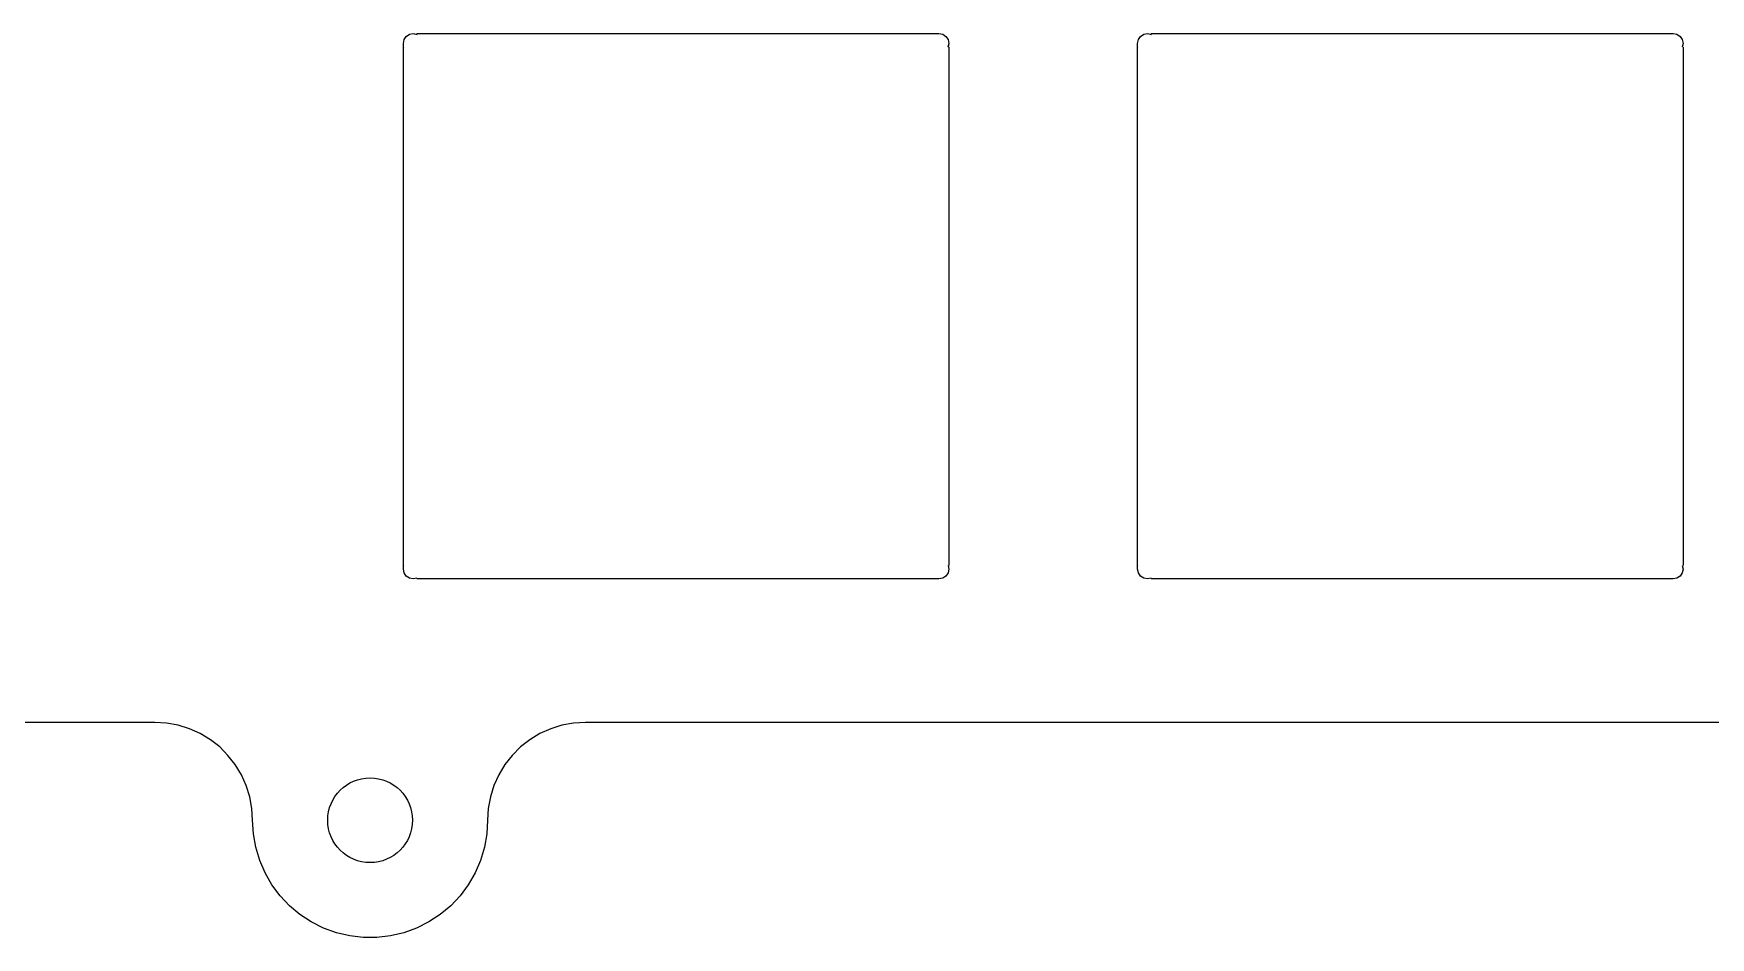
# Model space of a CAD drawing. Extents: x 229 to 416, y -167 to -34.
# Drawn here: x 345.28 to 388.79, y -167.19 to -143.74 of the extents above; entities that cross this region are included whole.
import ezdxf

# ---------------------------------------------------------------- set-up
doc = ezdxf.new("R2010")
doc.units = 0
doc.layers.add('Part__Feature1553', color=7, linetype='CONTINUOUS')

msp = doc.modelspace()

# ---------------------------------------------------------------- linework, layer by layer
at = {"layer": 'Part__Feature1553'}
for p, q in [((354.875, -143.992), (354.894, -143.894)), ((354.875, -143.992, 1.58), (354.894, -143.894, 1.58)), ((354.875, -143.992, 1.58), (354.894, -143.894, 1.58)), ((354.875, -143.992), (354.894, -143.894)), ((354.875, -144.089), (354.875, -143.992)), ((354.875, -144.089, 1.58), (354.875, -143.992, 1.58)), ((354.875, -144.089), (354.875, -143.992)), ((354.875, -144.089, 1.58), (354.875, -143.992, 1.58)), ((354.875, -143.992), (354.875, -143.992, 1.58)), ((354.875, -143.992), (354.875, -143.992, 1.58)), ((354.894, -143.894), (354.949, -143.812)), ((354.894, -143.894, 1.58), (354.949, -143.812, 1.58)), ((354.894, -143.894, 1.58), (354.949, -143.812, 1.58)), ((354.894, -143.894), (354.949, -143.812)), ((354.894, -143.894), (354.894, -143.894, 1.58)), ((354.894, -143.894), (354.894, -143.894, 1.58)), ((354.949, -143.812), (355.032, -143.757)), ((354.949, -143.812, 1.58), (355.032, -143.757, 1.58)), ((354.949, -143.812, 1.58), (355.032, -143.757, 1.58)), ((354.949, -143.812), (355.032, -143.757)), ((354.949, -143.812), (354.949, -143.812, 1.58)), ((354.949, -143.812), (354.949, -143.812, 1.58)), ((355.032, -143.757), (355.129, -143.738)), ((355.032, -143.757, 1.58), (355.129, -143.738, 1.58)), ((355.032, -143.757, 1.58), (355.129, -143.738, 1.58)), ((355.032, -143.757), (355.129, -143.738)), ((355.032, -143.757), (355.032, -143.757, 1.58)), ((355.032, -143.757), (355.032, -143.757, 1.58)), ((355.129, -143.738), (355.226, -143.757)), ((355.129, -143.738, 1.58), (355.231, -143.758, 1.58)), ((355.129, -143.738), (355.129, -143.738, 1.58)), ((355.129, -143.738), (355.129, -143.738, 1.58)), ((355.129, -143.738, 1.58), (355.231, -143.758, 1.58)), ((355.129, -143.738), (355.226, -143.757)), ((355.226, -143.738), (368.674, -143.738)), ((355.226, -143.738), (368.674, -143.738)), ((355.226, -143.757), (355.226, -143.757, 1.58)), ((355.226, -143.757), (355.226, -143.757, 1.58)), ((355.23, -143.738, 1.58), (368.674, -143.738, 1.58)), ((355.23, -143.738, 1.58), (368.674, -143.738, 1.58)), ((368.674, -143.738), (368.771, -143.738)), ((368.674, -143.738, 1.58), (368.771, -143.738, 1.58)), ((368.674, -143.738), (368.771, -143.738)), ((368.674, -143.738, 1.58), (368.771, -143.738, 1.58)), ((368.674, -143.757), (368.674, -143.757, 1.58)), ((368.674, -143.757), (368.674, -143.757, 1.58)), ((368.771, -143.738), (368.868, -143.757)), ((368.771, -143.738, 1.58), (368.868, -143.757, 1.58)), ((368.771, -143.738), (368.771, -143.738, 1.58)), ((368.771, -143.738), (368.771, -143.738, 1.58)), ((368.771, -143.738, 1.58), (368.868, -143.757, 1.58)), ((368.771, -143.738), (368.868, -143.757)), ((368.868, -143.757), (368.951, -143.812)), ((368.868, -143.757, 1.58), (368.951, -143.812, 1.58)), ((368.868, -143.757), (368.868, -143.757, 1.58)), ((368.868, -143.757), (368.868, -143.757, 1.58)), ((368.868, -143.757, 1.58), (368.951, -143.812, 1.58)), ((368.868, -143.757), (368.951, -143.812)), ((368.951, -143.812), (369.006, -143.894)), ((368.951, -143.812, 1.58), (369.006, -143.894, 1.58)), ((368.951, -143.812), (368.951, -143.812, 1.58)), ((368.951, -143.812), (368.951, -143.812, 1.58)), ((368.951, -143.812, 1.58), (369.006, -143.894, 1.58)), ((368.951, -143.812), (369.006, -143.894)), ((369.025, -143.992, 1.58), (369.005, -144.093, 1.58)), ((369.025, -143.992, 1.58), (369.005, -144.093, 1.58)), ((369.006, -143.894), (369.025, -143.992)), ((369.006, -143.894, 1.58), (369.025, -143.992, 1.58)), ((369.006, -143.894), (369.006, -143.894, 1.58)), ((369.006, -143.894), (369.006, -143.894, 1.58)), ((369.006, -143.894, 1.58), (369.025, -143.992, 1.58)), ((369.006, -143.894), (369.025, -143.992)), ((369.025, -143.992), (369.006, -144.089)), ((369.025, -143.992), (369.006, -144.089)), ((369.025, -143.992), (369.025, -143.992, 1.58)), ((369.025, -143.992), (369.025, -143.992, 1.58)), ((373.925, -143.992), (373.944, -143.894)), ((373.925, -143.992, 1.58), (373.944, -143.894, 1.58)), ((373.925, -143.992, 1.58), (373.944, -143.894, 1.58)), ((373.925, -143.992), (373.944, -143.894)), ((373.925, -144.089), (373.925, -143.992)), ((373.925, -144.089, 1.58), (373.925, -143.992, 1.58)), ((373.925, -144.089), (373.925, -143.992)), ((373.925, -144.089, 1.58), (373.925, -143.992, 1.58)), ((373.925, -143.992), (373.925, -143.992, 1.58)), ((373.925, -143.992), (373.925, -143.992, 1.58)), ((373.944, -143.894), (373.999, -143.812)), ((373.944, -143.894, 1.58), (373.999, -143.812, 1.58)), ((373.944, -143.894, 1.58), (373.999, -143.812, 1.58)), ((373.944, -143.894), (373.999, -143.812)), ((373.944, -143.894), (373.944, -143.894, 1.58)), ((373.944, -143.894), (373.944, -143.894, 1.58)), ((373.999, -143.812), (374.082, -143.757)), ((373.999, -143.812, 1.58), (374.082, -143.757, 1.58)), ((373.999, -143.812, 1.58), (374.082, -143.757, 1.58)), ((373.999, -143.812), (374.082, -143.757)), ((373.999, -143.812), (373.999, -143.812, 1.58)), ((373.999, -143.812), (373.999, -143.812, 1.58)), ((374.082, -143.757), (374.179, -143.737)), ((374.082, -143.757, 1.58), (374.179, -143.737, 1.58)), ((374.082, -143.757, 1.58), (374.179, -143.737, 1.58)), ((374.082, -143.757), (374.179, -143.737)), ((374.082, -143.757), (374.082, -143.757, 1.58)), ((374.082, -143.757), (374.082, -143.757, 1.58)), ((374.179, -143.738), (374.276, -143.757)), ((374.179, -143.738, 1.58), (374.281, -143.758, 1.58)), ((374.179, -143.738), (374.179, -143.738, 1.58)), ((374.179, -143.738), (374.179, -143.738, 1.58)), ((374.179, -143.738, 1.58), (374.281, -143.758, 1.58)), ((374.179, -143.738), (374.276, -143.757)), ((374.276, -143.738), (387.724, -143.738)), ((374.276, -143.738), (387.724, -143.738)), ((374.276, -143.757), (374.276, -143.757, 1.58)), ((374.276, -143.757), (374.276, -143.757, 1.58)), ((374.28, -143.738, 1.58), (387.724, -143.738, 1.58)), ((374.28, -143.738, 1.58), (387.724, -143.738, 1.58)), ((387.724, -143.738), (387.821, -143.738)), ((387.724, -143.738, 1.58), (387.821, -143.738, 1.58)), ((387.724, -143.738), (387.821, -143.738)), ((387.724, -143.738, 1.58), (387.821, -143.738, 1.58)), ((387.724, -143.757), (387.724, -143.757, 1.58)), ((387.724, -143.757), (387.724, -143.757, 1.58)), ((387.821, -143.738), (387.918, -143.757)), ((387.821, -143.738, 1.58), (387.918, -143.757, 1.58)), ((387.821, -143.738), (387.821, -143.738, 1.58)), ((387.821, -143.738), (387.821, -143.738, 1.58)), ((387.821, -143.738, 1.58), (387.918, -143.757, 1.58)), ((387.821, -143.738), (387.918, -143.757)), ((387.918, -143.757), (388.001, -143.812)), ((387.918, -143.757, 1.58), (388.001, -143.812, 1.58)), ((387.918, -143.757), (387.918, -143.757, 1.58)), ((387.918, -143.757), (387.918, -143.757, 1.58)), ((387.918, -143.757, 1.58), (388.001, -143.812, 1.58)), ((387.918, -143.757), (388.001, -143.812)), ((388.001, -143.812), (388.056, -143.894)), ((388.001, -143.812, 1.58), (388.056, -143.894, 1.58)), ((388.001, -143.812), (388.001, -143.812, 1.58)), ((388.001, -143.812), (388.001, -143.812, 1.58)), ((388.001, -143.812, 1.58), (388.056, -143.894, 1.58)), ((388.001, -143.812), (388.056, -143.894)), ((388.075, -143.992, 1.58), (388.055, -144.093, 1.58)), ((388.075, -143.992, 1.58), (388.055, -144.093, 1.58)), ((388.056, -143.894), (388.075, -143.992)), ((388.056, -143.894, 1.58), (388.075, -143.992, 1.58)), ((388.056, -143.894), (388.056, -143.894, 1.58)), ((388.056, -143.894), (388.056, -143.894, 1.58)), ((388.056, -143.894, 1.58), (388.075, -143.992, 1.58)), ((388.056, -143.894), (388.075, -143.992)), ((388.075, -143.992), (388.056, -144.089)), ((388.075, -143.992), (388.056, -144.089)), ((388.075, -143.992), (388.075, -143.992, 1.58)), ((388.075, -143.992), (388.075, -143.992, 1.58)), ((354.875, -157.536), (354.875, -144.089)), ((354.875, -157.536, 1.58), (354.875, -144.089, 1.58)), ((354.875, -157.536), (354.875, -144.089)), ((354.875, -157.536, 1.58), (354.875, -144.089, 1.58)), ((354.894, -144.089), (354.894, -144.089, 1.58)), ((354.894, -144.089), (354.894, -144.089, 1.58)), ((369.006, -144.089), (369.006, -144.089, 1.58)), ((369.006, -144.089), (369.006, -144.089, 1.58)), ((369.025, -144.089), (369.025, -157.536)), ((369.025, -144.089), (369.025, -157.536)), ((369.025, -144.093, 1.58), (369.025, -157.536, 1.58)), ((369.025, -144.093, 1.58), (369.025, -157.536, 1.58)), ((373.925, -157.536), (373.925, -144.089)), ((373.925, -157.536, 1.58), (373.925, -144.089, 1.58)), ((373.925, -157.536), (373.925, -144.089)), ((373.925, -157.536, 1.58), (373.925, -144.089, 1.58)), ((373.944, -144.089), (373.944, -144.089, 1.58)), ((373.944, -144.089), (373.944, -144.089, 1.58)), ((388.056, -144.089), (388.056, -144.089, 1.58)), ((388.056, -144.089), (388.056, -144.089, 1.58)), ((388.075, -144.089), (388.075, -157.536)), ((388.075, -144.089), (388.075, -157.536)), ((388.075, -144.093, 1.58), (388.075, -157.536, 1.58)), ((388.075, -144.093, 1.58), (388.075, -157.536, 1.58)), ((354.875, -157.633), (354.875, -157.536)), ((354.875, -157.633, 1.58), (354.875, -157.536, 1.58)), ((354.875, -157.633), (354.875, -157.536)), ((354.875, -157.633, 1.58), (354.875, -157.536, 1.58)), ((354.894, -157.731), (354.875, -157.633)), ((354.894, -157.731, 1.58), (354.875, -157.633, 1.58)), ((354.894, -157.731, 1.58), (354.875, -157.633, 1.58)), ((354.875, -157.633), (354.875, -157.633, 1.58)), ((354.894, -157.731), (354.875, -157.633)), ((354.875, -157.633), (354.875, -157.633, 1.58)), ((354.894, -157.536), (354.894, -157.536, 1.58)), ((354.894, -157.536), (354.894, -157.536, 1.58)), ((354.949, -157.813), (354.894, -157.731)), ((354.949, -157.813, 1.58), (354.894, -157.731, 1.58)), ((354.949, -157.813, 1.58), (354.894, -157.731, 1.58)), ((354.894, -157.731), (354.894, -157.731, 1.58)), ((354.949, -157.813), (354.894, -157.731)), ((354.894, -157.731), (354.894, -157.731, 1.58)), ((355.032, -157.868), (354.949, -157.813)), ((355.032, -157.868, 1.58), (354.949, -157.813, 1.58)), ((355.032, -157.868, 1.58), (354.949, -157.813, 1.58)), ((354.949, -157.813), (354.949, -157.813, 1.58)), ((355.032, -157.868), (354.949, -157.813)), ((354.949, -157.813), (354.949, -157.813, 1.58)), ((355.129, -157.887), (355.032, -157.868)), ((355.129, -157.887, 1.58), (355.032, -157.868, 1.58)), ((355.129, -157.887, 1.58), (355.032, -157.868, 1.58)), ((355.032, -157.868), (355.032, -157.868, 1.58)), ((355.129, -157.887), (355.032, -157.868)), ((355.032, -157.868), (355.032, -157.868, 1.58)), ((355.226, -157.868), (355.129, -157.888)), ((355.226, -157.868, 1.58), (355.129, -157.888, 1.58)), ((355.226, -157.868, 1.58), (355.129, -157.888, 1.58)), ((355.226, -157.868), (355.129, -157.888)), ((355.129, -157.887), (355.129, -157.887, 1.58)), ((355.129, -157.887), (355.129, -157.887, 1.58)), ((355.226, -157.868), (355.226, -157.868, 1.58)), ((355.226, -157.868), (355.226, -157.868, 1.58)), ((368.674, -157.887), (355.226, -157.887)), ((368.674, -157.887, 1.58), (355.226, -157.887, 1.58)), ((368.674, -157.887), (355.226, -157.887)), ((368.674, -157.887, 1.58), (355.226, -157.887, 1.58)), ((368.674, -157.868), (368.674, -157.868, 1.58)), ((368.674, -157.868), (368.674, -157.868, 1.58)), ((368.771, -157.887), (368.674, -157.887)), ((368.771, -157.887, 1.58), (368.674, -157.887, 1.58)), ((368.771, -157.887), (368.674, -157.887)), ((368.771, -157.887, 1.58), (368.674, -157.887, 1.58)), ((368.868, -157.868), (368.771, -157.888)), ((368.868, -157.868, 1.58), (368.771, -157.888, 1.58)), ((368.868, -157.868, 1.58), (368.771, -157.888, 1.58)), ((368.868, -157.868), (368.771, -157.888)), ((368.771, -157.887), (368.771, -157.887, 1.58)), ((368.771, -157.887), (368.771, -157.887, 1.58)), ((368.951, -157.813), (368.868, -157.868)), ((368.951, -157.813, 1.58), (368.868, -157.868, 1.58)), ((368.951, -157.813, 1.58), (368.868, -157.868, 1.58)), ((368.951, -157.813), (368.868, -157.868)), ((368.868, -157.868), (368.868, -157.868, 1.58)), ((368.868, -157.868), (368.868, -157.868, 1.58)), ((369.006, -157.731), (368.951, -157.813)), ((369.006, -157.731, 1.58), (368.951, -157.813, 1.58)), ((369.006, -157.731, 1.58), (368.951, -157.813, 1.58)), ((369.006, -157.731), (368.951, -157.813)), ((368.951, -157.813), (368.951, -157.813, 1.58)), ((368.951, -157.813), (368.951, -157.813, 1.58)), ((369.006, -157.536), (369.025, -157.633)), ((369.006, -157.536, 1.58), (369.025, -157.633, 1.58)), ((369.006, -157.536), (369.006, -157.536, 1.58)), ((369.006, -157.536), (369.006, -157.536, 1.58)), ((369.006, -157.536, 1.58), (369.025, -157.633, 1.58)), ((369.006, -157.536), (369.025, -157.633)), ((369.025, -157.633), (369.006, -157.731)), ((369.025, -157.633, 1.58), (369.006, -157.731, 1.58)), ((369.025, -157.633, 1.58), (369.006, -157.731, 1.58)), ((369.025, -157.633), (369.006, -157.731)), ((369.006, -157.731), (369.006, -157.731, 1.58)), ((369.006, -157.731), (369.006, -157.731, 1.58)), ((369.025, -157.633), (369.025, -157.633, 1.58)), ((369.025, -157.633), (369.025, -157.633, 1.58)), ((373.925, -157.633), (373.925, -157.536)), ((373.925, -157.633, 1.58), (373.925, -157.536, 1.58)), ((373.925, -157.633), (373.925, -157.536)), ((373.925, -157.633, 1.58), (373.925, -157.536, 1.58)), ((373.944, -157.731), (373.925, -157.633)), ((373.944, -157.731, 1.58), (373.925, -157.633, 1.58)), ((373.944, -157.731, 1.58), (373.925, -157.633, 1.58)), ((373.925, -157.633), (373.925, -157.633, 1.58)), ((373.944, -157.731), (373.925, -157.633)), ((373.925, -157.633), (373.925, -157.633, 1.58)), ((373.944, -157.536), (373.944, -157.536, 1.58)), ((373.944, -157.536), (373.944, -157.536, 1.58)), ((373.999, -157.813), (373.944, -157.731)), ((373.999, -157.813, 1.58), (373.944, -157.731, 1.58)), ((373.999, -157.813, 1.58), (373.944, -157.731, 1.58)), ((373.944, -157.731), (373.944, -157.731, 1.58)), ((373.999, -157.813), (373.944, -157.731)), ((373.944, -157.731), (373.944, -157.731, 1.58)), ((374.082, -157.868), (373.999, -157.813)), ((374.082, -157.868, 1.58), (373.999, -157.813, 1.58)), ((374.082, -157.868, 1.58), (373.999, -157.813, 1.58)), ((373.999, -157.813), (373.999, -157.813, 1.58)), ((374.082, -157.868), (373.999, -157.813)), ((373.999, -157.813), (373.999, -157.813, 1.58)), ((374.179, -157.887), (374.082, -157.868)), ((374.179, -157.887, 1.58), (374.082, -157.868, 1.58)), ((374.179, -157.887, 1.58), (374.082, -157.868, 1.58)), ((374.082, -157.868), (374.082, -157.868, 1.58)), ((374.179, -157.887), (374.082, -157.868)), ((374.082, -157.868), (374.082, -157.868, 1.58)), ((374.276, -157.868), (374.179, -157.887)), ((374.276, -157.868, 1.58), (374.179, -157.887, 1.58)), ((374.276, -157.868, 1.58), (374.179, -157.887, 1.58)), ((374.276, -157.868), (374.179, -157.887)), ((374.179, -157.887), (374.179, -157.887, 1.58)), ((374.179, -157.887), (374.179, -157.887, 1.58)), ((374.276, -157.868), (374.276, -157.868, 1.58)), ((374.276, -157.868), (374.276, -157.868, 1.58)), ((387.724, -157.887), (374.276, -157.887)), ((387.72, -157.887, 1.58), (374.276, -157.887, 1.58)), ((387.724, -157.887), (374.276, -157.887)), ((387.72, -157.887, 1.58), (374.276, -157.887, 1.58)), ((387.821, -157.887, 1.58), (387.72, -157.887, 1.58)), ((387.821, -157.887, 1.58), (387.72, -157.887, 1.58)), ((387.724, -157.868), (387.724, -157.868, 1.58)), ((387.724, -157.868), (387.724, -157.868, 1.58)), ((387.821, -157.887), (387.724, -157.887)), ((387.821, -157.887), (387.724, -157.887)), ((387.918, -157.868), (387.821, -157.888)), ((387.918, -157.868, 1.58), (387.821, -157.888, 1.58)), ((387.918, -157.868, 1.58), (387.821, -157.888, 1.58)), ((387.918, -157.868), (387.821, -157.888)), ((387.821, -157.887), (387.821, -157.887, 1.58)), ((387.821, -157.887), (387.821, -157.887, 1.58)), ((388.001, -157.813), (387.918, -157.868)), ((388.001, -157.813, 1.58), (387.918, -157.868, 1.58)), ((388.001, -157.813, 1.58), (387.918, -157.868, 1.58)), ((388.001, -157.813), (387.918, -157.868)), ((387.918, -157.868), (387.918, -157.868, 1.58)), ((387.918, -157.868), (387.918, -157.868, 1.58)), ((388.056, -157.731), (388.001, -157.813)), ((388.056, -157.731, 1.58), (388.001, -157.813, 1.58)), ((388.056, -157.731, 1.58), (388.001, -157.813, 1.58)), ((388.056, -157.731), (388.001, -157.813)), ((388.001, -157.813), (388.001, -157.813, 1.58)), ((388.001, -157.813), (388.001, -157.813, 1.58)), ((388.056, -157.536), (388.075, -157.633)), ((388.056, -157.536, 1.58), (388.075, -157.633, 1.58)), ((388.056, -157.536), (388.056, -157.536, 1.58)), ((388.056, -157.536), (388.056, -157.536, 1.58)), ((388.056, -157.536, 1.58), (388.075, -157.633, 1.58)), ((388.056, -157.536), (388.075, -157.633)), ((388.075, -157.633), (388.056, -157.731)), ((388.075, -157.633, 1.58), (388.056, -157.731, 1.58)), ((388.075, -157.633, 1.58), (388.056, -157.731, 1.58)), ((388.075, -157.633), (388.056, -157.731)), ((388.056, -157.731), (388.056, -157.731, 1.58)), ((388.056, -157.731), (388.056, -157.731, 1.58)), ((388.075, -157.633), (388.075, -157.633, 1.58)), ((388.075, -157.633), (388.075, -157.633, 1.58)), ((348.427, -161.61), (304.036, -161.61)), ((348.427, -161.61, 1.58), (304.036, -161.61, 1.58)), ((348.427, -161.61, 1.58), (304.036, -161.61, 1.58)), ((348.427, -161.61), (304.036, -161.61)), ((348.733, -161.629), (348.427, -161.61)), ((348.733, -161.629, 1.58), (348.427, -161.61, 1.58)), ((348.427, -161.61), (348.427, -161.61, 1.58)), ((348.733, -161.629, 1.58), (348.427, -161.61, 1.58)), ((348.427, -161.61), (348.427, -161.61, 1.58)), ((348.733, -161.629), (348.427, -161.61)), ((349.034, -161.684), (348.733, -161.629)), ((349.034, -161.684, 1.58), (348.733, -161.629, 1.58)), ((348.733, -161.629), (348.733, -161.629, 1.58)), ((349.034, -161.684, 1.58), (348.733, -161.629, 1.58)), ((348.733, -161.629), (348.733, -161.629, 1.58)), ((349.034, -161.684), (348.733, -161.629)), ((349.327, -161.775), (349.034, -161.684)), ((349.327, -161.775, 1.58), (349.034, -161.684, 1.58)), ((349.034, -161.684), (349.034, -161.684, 1.58)), ((349.327, -161.775, 1.58), (349.034, -161.684, 1.58)), ((349.034, -161.684), (349.034, -161.684, 1.58)), ((349.327, -161.775), (349.034, -161.684)), ((349.606, -161.901), (349.327, -161.775)), ((349.606, -161.901, 1.58), (349.327, -161.775, 1.58)), ((349.327, -161.775), (349.327, -161.775, 1.58)), ((349.606, -161.901, 1.58), (349.327, -161.775, 1.58)), ((349.327, -161.775), (349.327, -161.775, 1.58)), ((349.606, -161.901), (349.327, -161.775)), ((358.698, -161.775), (358.419, -161.901)), ((358.698, -161.775, 1.58), (358.419, -161.901, 1.58)), ((358.698, -161.775, 1.58), (358.419, -161.901, 1.58)), ((358.698, -161.775), (358.419, -161.901)), ((358.991, -161.684), (358.698, -161.775)), ((358.991, -161.684, 1.58), (358.698, -161.775, 1.58)), ((358.991, -161.684, 1.58), (358.698, -161.775, 1.58)), ((358.991, -161.684), (358.698, -161.775)), ((358.698, -161.775), (358.698, -161.775, 1.58)), ((358.698, -161.775), (358.698, -161.775, 1.58)), ((359.292, -161.629), (358.991, -161.684)), ((359.292, -161.629, 1.58), (358.991, -161.684, 1.58)), ((359.292, -161.629, 1.58), (358.991, -161.684, 1.58)), ((359.292, -161.629), (358.991, -161.684)), ((358.991, -161.684), (358.991, -161.684, 1.58)), ((358.991, -161.684), (358.991, -161.684, 1.58)), ((359.598, -161.61), (359.292, -161.629)), ((359.598, -161.61, 1.58), (359.292, -161.629, 1.58)), ((359.598, -161.61, 1.58), (359.292, -161.629, 1.58)), ((359.598, -161.61), (359.292, -161.629)), ((359.292, -161.629), (359.292, -161.629, 1.58)), ((359.292, -161.629), (359.292, -161.629, 1.58)), ((409.575, -161.61), (359.598, -161.61)), ((409.575, -161.61, 1.58), (359.598, -161.61, 1.58)), ((409.575, -161.61, 1.58), (359.598, -161.61, 1.58)), ((359.598, -161.61), (359.598, -161.61, 1.58)), ((409.575, -161.61), (359.598, -161.61)), ((359.598, -161.61), (359.598, -161.61, 1.58)), ((349.868, -162.059), (349.606, -161.901)), ((349.868, -162.059, 1.58), (349.606, -161.901, 1.58)), ((349.606, -161.901), (349.606, -161.901, 1.58)), ((349.868, -162.059, 1.58), (349.606, -161.901, 1.58)), ((349.606, -161.901), (349.606, -161.901, 1.58)), ((349.868, -162.059), (349.606, -161.901)), ((350.11, -162.248), (349.868, -162.059)), ((350.11, -162.248, 1.58), (349.868, -162.059, 1.58)), ((349.868, -162.059), (349.868, -162.059, 1.58)), ((350.11, -162.248, 1.58), (349.868, -162.059, 1.58)), ((349.868, -162.059), (349.868, -162.059, 1.58)), ((350.11, -162.248), (349.868, -162.059)), ((350.326, -162.465), (350.11, -162.248)), ((350.326, -162.465, 1.58), (350.11, -162.248, 1.58)), ((350.11, -162.248), (350.11, -162.248, 1.58)), ((350.326, -162.465, 1.58), (350.11, -162.248, 1.58)), ((350.11, -162.248), (350.11, -162.248, 1.58)), ((350.326, -162.465), (350.11, -162.248)), ((357.915, -162.248), (357.699, -162.465)), ((357.915, -162.248, 1.58), (357.699, -162.465, 1.58)), ((357.915, -162.248, 1.58), (357.699, -162.465, 1.58)), ((357.915, -162.248), (357.699, -162.465)), ((358.157, -162.059), (357.915, -162.248)), ((358.157, -162.059, 1.58), (357.915, -162.248, 1.58)), ((358.157, -162.059, 1.58), (357.915, -162.248, 1.58)), ((358.157, -162.059), (357.915, -162.248)), ((357.915, -162.248), (357.915, -162.248, 1.58)), ((357.915, -162.248), (357.915, -162.248, 1.58)), ((358.419, -161.901), (358.157, -162.059)), ((358.419, -161.901, 1.58), (358.157, -162.059, 1.58)), ((358.419, -161.901, 1.58), (358.157, -162.059, 1.58)), ((358.419, -161.901), (358.157, -162.059)), ((358.157, -162.059), (358.157, -162.059, 1.58)), ((358.157, -162.059), (358.157, -162.059, 1.58)), ((358.419, -161.901), (358.419, -161.901, 1.58)), ((358.419, -161.901), (358.419, -161.901, 1.58)), ((350.515, -162.706), (350.326, -162.465)), ((350.515, -162.706, 1.58), (350.326, -162.465, 1.58)), ((350.326, -162.465), (350.326, -162.465, 1.58)), ((350.515, -162.706, 1.58), (350.326, -162.465, 1.58)), ((350.326, -162.465), (350.326, -162.465, 1.58)), ((350.515, -162.706), (350.326, -162.465)), ((350.674, -162.968), (350.515, -162.706)), ((350.674, -162.968, 1.58), (350.515, -162.706, 1.58)), ((350.515, -162.706), (350.515, -162.706, 1.58)), ((350.674, -162.968, 1.58), (350.515, -162.706, 1.58)), ((350.515, -162.706), (350.515, -162.706, 1.58)), ((350.674, -162.968), (350.515, -162.706)), ((357.51, -162.706), (357.351, -162.968)), ((357.51, -162.706, 1.58), (357.351, -162.968, 1.58)), ((357.51, -162.706, 1.58), (357.351, -162.968, 1.58)), ((357.51, -162.706), (357.351, -162.968)), ((357.699, -162.465), (357.51, -162.706)), ((357.699, -162.465, 1.58), (357.51, -162.706, 1.58)), ((357.699, -162.465, 1.58), (357.51, -162.706, 1.58)), ((357.699, -162.465), (357.51, -162.706)), ((357.51, -162.706), (357.51, -162.706, 1.58)), ((357.51, -162.706), (357.51, -162.706, 1.58)), ((357.699, -162.465), (357.699, -162.465, 1.58)), ((357.699, -162.465), (357.699, -162.465, 1.58)), ((350.8, -163.248), (350.674, -162.968)), ((350.8, -163.248, 1.58), (350.674, -162.968, 1.58)), ((350.674, -162.968), (350.674, -162.968, 1.58)), ((350.8, -163.248, 1.58), (350.674, -162.968, 1.58)), ((350.674, -162.968), (350.674, -162.968, 1.58)), ((350.8, -163.248), (350.674, -162.968)), ((357.351, -162.968), (357.225, -163.248)), ((357.351, -162.968, 1.58), (357.225, -163.248, 1.58)), ((357.351, -162.968, 1.58), (357.225, -163.248, 1.58)), ((357.351, -162.968), (357.225, -163.248)), ((357.351, -162.968), (357.351, -162.968, 1.58)), ((357.351, -162.968), (357.351, -162.968, 1.58)), ((350.891, -163.54), (350.8, -163.248)), ((350.891, -163.54, 1.58), (350.8, -163.248, 1.58)), ((350.8, -163.248), (350.8, -163.248, 1.58)), ((350.891, -163.54, 1.58), (350.8, -163.248, 1.58)), ((350.8, -163.248), (350.8, -163.248, 1.58)), ((350.891, -163.54), (350.8, -163.248)), ((350.946, -163.842), (350.891, -163.54)), ((350.946, -163.842, 1.58), (350.891, -163.54, 1.58)), ((350.891, -163.54), (350.891, -163.54, 1.58)), ((350.946, -163.842, 1.58), (350.891, -163.54, 1.58)), ((350.891, -163.54), (350.891, -163.54, 1.58)), ((350.946, -163.842), (350.891, -163.54)), ((357.134, -163.54), (357.079, -163.842)), ((357.134, -163.54, 1.58), (357.079, -163.842, 1.58)), ((357.134, -163.54, 1.58), (357.079, -163.842, 1.58)), ((357.134, -163.54), (357.079, -163.842)), ((357.225, -163.248), (357.134, -163.54)), ((357.225, -163.248, 1.58), (357.134, -163.54, 1.58)), ((357.225, -163.248, 1.58), (357.134, -163.54, 1.58)), ((357.225, -163.248), (357.134, -163.54)), ((357.134, -163.54), (357.134, -163.54, 1.58)), ((357.134, -163.54), (357.134, -163.54, 1.58)), ((357.225, -163.248), (357.225, -163.248, 1.58)), ((357.225, -163.248), (357.225, -163.248, 1.58)), ((350.964, -164.148), (350.946, -163.842)), ((350.964, -164.148, 1.58), (350.946, -163.842, 1.58)), ((350.964, -164.148, 1.58), (350.946, -163.842, 1.58)), ((350.946, -163.842), (350.946, -163.842, 1.58)), ((350.964, -164.148), (350.946, -163.842)), ((350.946, -163.842), (350.946, -163.842, 1.58)), ((357.079, -163.842), (357.06, -164.148)), ((357.079, -163.842, 1.58), (357.06, -164.148, 1.58)), ((357.079, -163.842, 1.58), (357.06, -164.148, 1.58)), ((357.079, -163.842), (357.06, -164.148)), ((357.079, -163.842), (357.079, -163.842, 1.58)), ((357.079, -163.842), (357.079, -163.842, 1.58)), ((350.985, -164.501), (350.964, -164.148)), ((350.985, -164.501, 1.58), (350.964, -164.148, 1.58)), ((350.985, -164.501, 1.58), (350.964, -164.148, 1.58)), ((350.964, -164.148), (350.964, -164.148, 1.58)), ((350.985, -164.501), (350.964, -164.148)), ((350.964, -164.148), (350.964, -164.148, 1.58)), ((355.113, -164.148), (355.113, -164.148, 1.58)), ((355.113, -164.148), (355.113, -164.148, 1.58)), ((357.06, -164.148), (357.04, -164.501)), ((357.06, -164.148, 1.58), (357.04, -164.501, 1.58)), ((357.06, -164.148, 1.58), (357.04, -164.501, 1.58)), ((357.06, -164.148), (357.04, -164.501)), ((357.06, -164.148), (357.06, -164.148, 1.58)), ((357.06, -164.148), (357.06, -164.148, 1.58)), ((351.047, -164.85), (350.985, -164.501)), ((351.047, -164.85, 1.58), (350.985, -164.501, 1.58)), ((351.047, -164.85, 1.58), (350.985, -164.501, 1.58)), ((350.985, -164.501), (350.985, -164.501, 1.58)), ((351.047, -164.85), (350.985, -164.501)), ((350.985, -164.501), (350.985, -164.501, 1.58)), ((351.148, -165.19), (351.047, -164.85)), ((351.148, -165.19, 1.58), (351.047, -164.85, 1.58)), ((351.148, -165.19, 1.58), (351.047, -164.85, 1.58)), ((351.047, -164.85), (351.047, -164.85, 1.58)), ((351.148, -165.19), (351.047, -164.85)), ((351.047, -164.85), (351.047, -164.85, 1.58)), ((356.978, -164.85), (356.877, -165.19)), ((356.978, -164.85, 1.58), (356.877, -165.19, 1.58)), ((356.978, -164.85, 1.58), (356.877, -165.19, 1.58)), ((356.978, -164.85), (356.877, -165.19)), ((357.04, -164.501), (356.978, -164.85)), ((357.04, -164.501, 1.58), (356.978, -164.85, 1.58)), ((357.04, -164.501, 1.58), (356.978, -164.85, 1.58)), ((357.04, -164.501), (356.978, -164.85)), ((356.978, -164.85), (356.978, -164.85, 1.58)), ((356.978, -164.85), (356.978, -164.85, 1.58)), ((357.04, -164.501), (357.04, -164.501, 1.58)), ((357.04, -164.501), (357.04, -164.501, 1.58)), ((351.289, -165.515), (351.148, -165.19)), ((351.289, -165.515, 1.58), (351.148, -165.19, 1.58)), ((351.289, -165.515, 1.58), (351.148, -165.19, 1.58)), ((351.148, -165.19), (351.148, -165.19, 1.58)), ((351.289, -165.515), (351.148, -165.19)), ((351.148, -165.19), (351.148, -165.19, 1.58)), ((356.877, -165.19), (356.736, -165.515)), ((356.877, -165.19, 1.58), (356.736, -165.515, 1.58)), ((356.877, -165.19, 1.58), (356.736, -165.515, 1.58)), ((356.877, -165.19), (356.736, -165.515)), ((356.877, -165.19), (356.877, -165.19, 1.58)), ((356.877, -165.19), (356.877, -165.19, 1.58)), ((351.466, -165.822), (351.289, -165.515)), ((351.466, -165.822, 1.58), (351.289, -165.515, 1.58)), ((351.466, -165.822, 1.58), (351.289, -165.515, 1.58)), ((351.289, -165.515), (351.289, -165.515, 1.58)), ((351.466, -165.822), (351.289, -165.515)), ((351.289, -165.515), (351.289, -165.515, 1.58)), ((356.736, -165.515), (356.559, -165.822)), ((356.736, -165.515, 1.58), (356.559, -165.822, 1.58)), ((356.736, -165.515, 1.58), (356.559, -165.822, 1.58)), ((356.736, -165.515), (356.559, -165.822)), ((356.736, -165.515), (356.736, -165.515, 1.58)), ((356.736, -165.515), (356.736, -165.515, 1.58)), ((351.678, -166.107), (351.466, -165.822)), ((351.678, -166.107, 1.58), (351.466, -165.822, 1.58)), ((351.678, -166.107, 1.58), (351.466, -165.822, 1.58)), ((351.466, -165.822), (351.466, -165.822, 1.58)), ((351.678, -166.107), (351.466, -165.822)), ((351.466, -165.822), (351.466, -165.822, 1.58)), ((351.921, -166.365), (351.678, -166.107)), ((351.921, -166.365, 1.58), (351.678, -166.107, 1.58)), ((351.921, -166.365, 1.58), (351.678, -166.107, 1.58)), ((351.678, -166.107), (351.678, -166.107, 1.58)), ((351.921, -166.365), (351.678, -166.107)), ((351.678, -166.107), (351.678, -166.107, 1.58)), ((356.347, -166.107), (356.104, -166.365)), ((356.347, -166.107, 1.58), (356.104, -166.365, 1.58)), ((356.347, -166.107, 1.58), (356.104, -166.365, 1.58)), ((356.347, -166.107), (356.104, -166.365)), ((356.559, -165.822), (356.347, -166.107)), ((356.559, -165.822, 1.58), (356.347, -166.107, 1.58)), ((356.559, -165.822, 1.58), (356.347, -166.107, 1.58)), ((356.559, -165.822), (356.347, -166.107)), ((356.347, -166.107), (356.347, -166.107, 1.58)), ((356.347, -166.107), (356.347, -166.107, 1.58)), ((356.559, -165.822), (356.559, -165.822, 1.58)), ((356.559, -165.822), (356.559, -165.822, 1.58)), ((352.192, -166.592), (351.921, -166.365)), ((352.192, -166.592, 1.58), (351.921, -166.365, 1.58)), ((352.192, -166.592, 1.58), (351.921, -166.365, 1.58)), ((351.921, -166.365), (351.921, -166.365, 1.58)), ((352.192, -166.592), (351.921, -166.365)), ((351.921, -166.365), (351.921, -166.365, 1.58)), ((352.488, -166.787), (352.192, -166.592)), ((352.488, -166.787, 1.58), (352.192, -166.592, 1.58)), ((352.488, -166.787, 1.58), (352.192, -166.592, 1.58)), ((352.192, -166.592), (352.192, -166.592, 1.58)), ((352.488, -166.787), (352.192, -166.592)), ((352.192, -166.592), (352.192, -166.592, 1.58)), ((355.833, -166.592), (355.537, -166.787)), ((355.833, -166.592, 1.58), (355.537, -166.787, 1.58)), ((355.833, -166.592, 1.58), (355.537, -166.787, 1.58)), ((355.833, -166.592), (355.537, -166.787)), ((356.104, -166.365), (355.833, -166.592)), ((356.104, -166.365, 1.58), (355.833, -166.592, 1.58)), ((356.104, -166.365, 1.58), (355.833, -166.592, 1.58)), ((356.104, -166.365), (355.833, -166.592)), ((355.833, -166.592), (355.833, -166.592, 1.58)), ((355.833, -166.592), (355.833, -166.592, 1.58)), ((356.104, -166.365), (356.104, -166.365, 1.58)), ((356.104, -166.365), (356.104, -166.365, 1.58)), ((352.805, -166.946), (352.488, -166.787)), ((352.805, -166.946, 1.58), (352.488, -166.787, 1.58)), ((352.805, -166.946, 1.58), (352.488, -166.787, 1.58)), ((352.488, -166.787), (352.488, -166.787, 1.58)), ((352.805, -166.946), (352.488, -166.787)), ((352.488, -166.787), (352.488, -166.787, 1.58)), ((353.138, -167.067), (352.805, -166.946)), ((353.138, -167.067, 1.58), (352.805, -166.946, 1.58)), ((353.138, -167.067, 1.58), (352.805, -166.946, 1.58)), ((352.805, -166.946), (352.805, -166.946, 1.58)), ((353.138, -167.067), (352.805, -166.946)), ((352.805, -166.946), (352.805, -166.946, 1.58)), ((355.22, -166.946), (354.887, -167.067)), ((355.22, -166.946, 1.58), (354.887, -167.067, 1.58)), ((355.22, -166.946, 1.58), (354.887, -167.067, 1.58)), ((355.22, -166.946), (354.887, -167.067)), ((355.536, -166.787), (355.22, -166.946)), ((355.536, -166.787, 1.58), (355.22, -166.946, 1.58)), ((355.536, -166.787, 1.58), (355.22, -166.946, 1.58)), ((355.536, -166.787), (355.22, -166.946)), ((355.22, -166.946), (355.22, -166.946, 1.58)), ((355.22, -166.946), (355.22, -166.946, 1.58)), ((355.536, -166.787), (355.536, -166.787, 1.58)), ((355.536, -166.787), (355.536, -166.787, 1.58)), ((353.483, -167.149), (353.138, -167.067)), ((353.483, -167.149, 1.58), (353.138, -167.067, 1.58)), ((353.483, -167.149, 1.58), (353.138, -167.067, 1.58)), ((353.138, -167.067), (353.138, -167.067, 1.58)), ((353.483, -167.149), (353.138, -167.067)), ((353.138, -167.067), (353.138, -167.067, 1.58)), ((353.835, -167.19), (353.483, -167.149)), ((353.835, -167.19, 1.58), (353.483, -167.149, 1.58)), ((353.835, -167.19, 1.58), (353.483, -167.149, 1.58)), ((353.483, -167.149), (353.483, -167.149, 1.58)), ((353.835, -167.19), (353.483, -167.149)), ((353.483, -167.149), (353.483, -167.149, 1.58)), ((354.19, -167.19), (353.835, -167.19)), ((354.19, -167.19, 1.58), (353.835, -167.19, 1.58)), ((354.19, -167.19, 1.58), (353.835, -167.19, 1.58)), ((353.835, -167.19), (353.835, -167.19, 1.58)), ((354.19, -167.19), (353.835, -167.19)), ((353.835, -167.19), (353.835, -167.19, 1.58)), ((354.542, -167.149), (354.19, -167.19)), ((354.542, -167.149, 1.58), (354.19, -167.19, 1.58)), ((354.542, -167.149, 1.58), (354.19, -167.19, 1.58)), ((354.542, -167.149), (354.19, -167.19)), ((354.19, -167.19), (354.19, -167.19, 1.58)), ((354.19, -167.19), (354.19, -167.19, 1.58)), ((354.887, -167.067), (354.542, -167.149)), ((354.887, -167.067, 1.58), (354.542, -167.149, 1.58)), ((354.887, -167.067, 1.58), (354.542, -167.149, 1.58)), ((354.887, -167.067), (354.542, -167.149)), ((354.542, -167.149), (354.542, -167.149, 1.58)), ((354.542, -167.149), (354.542, -167.149, 1.58)), ((354.887, -167.067), (354.887, -167.067, 1.58)), ((354.887, -167.067), (354.887, -167.067, 1.58))]:
    msp.add_line(p, q, dxfattribs=at)
msp.add_circle((354.012, -164.148), 1.1, dxfattribs=at)
msp.add_circle((354.012, -164.148), 1.1, dxfattribs=at)
msp.add_circle((354.012, -164.148), 1.1, dxfattribs=at)
msp.add_circle((354.012, -164.148), 1.1, dxfattribs=at)

doc.saveas('drawing.dxf')
